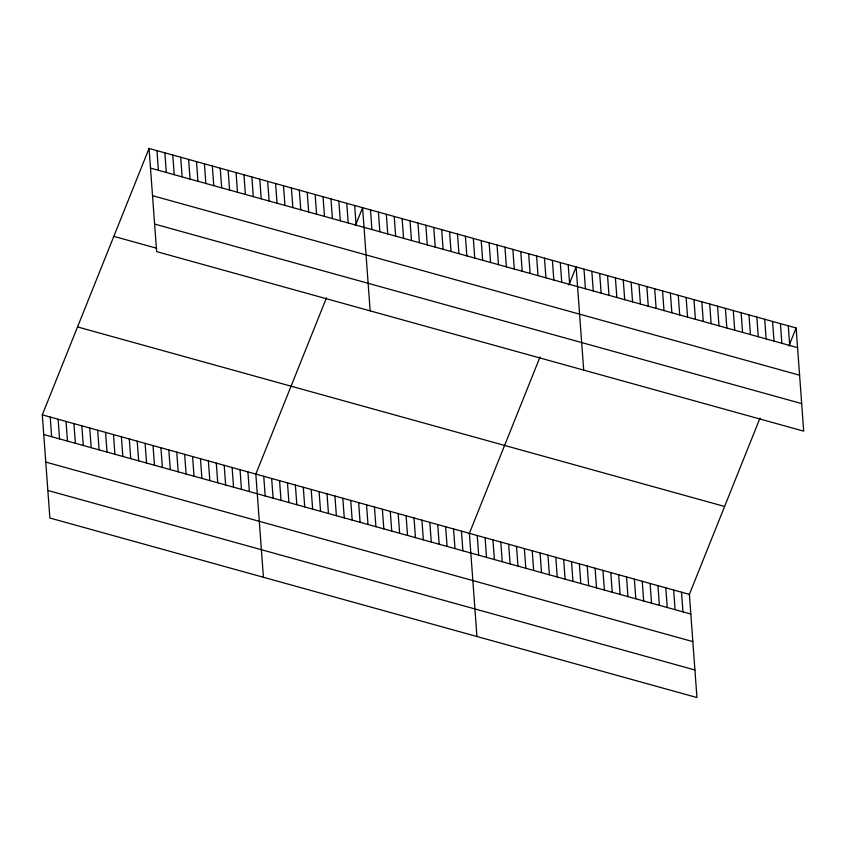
<?xml version="1.0" encoding="UTF-8"?>
<svg xmlns="http://www.w3.org/2000/svg" width="846" height="846" viewBox="0 0 846 846"><rect width="100%" height="100%" fill="white"/><g stroke="black" fill="none" stroke-linecap="round" stroke-linejoin="round"><path stroke-width="1.27" d="M760.036 418.051L689.374 594.378L696.945 697.548L49.872 518.016L42.3 414.847L149.055 148.452L796.128 327.984L803.7 431.153L156.626 251.622L149.055 148.452M326.493 297.76L255.83 474.098L263.413 577.268M355.362 225.723L362.585 207.693L370.157 310.863M540.023 357.012L469.371 533.34L476.943 636.509M568.893 284.975L576.115 266.945L583.698 370.104M788.895 346.014L796.128 327.984M150.493 168.111L797.567 347.643M152.523 195.669L799.586 375.201M154.607 224.063L801.68 403.595M113.819 236.362L156.753 248.269M77.525 326.937L724.599 506.468M42.3 414.847L689.374 594.378M43.749 434.516L690.822 614.048M45.769 462.075L692.842 641.606M47.852 490.458L694.926 669.99M788.271 325.805L789.709 345.464M780.414 323.616L781.852 343.286M772.557 321.438L773.995 341.107M764.699 319.259L766.138 338.929M756.842 317.081L758.28 336.75M748.985 314.902L750.423 334.572M741.128 312.724L742.566 332.383M733.271 310.545L734.709 330.204M725.403 308.356L726.851 328.026M717.545 306.178L718.994 325.847M709.688 304L711.137 323.669M701.831 301.821L703.28 321.491M693.974 299.643L695.423 319.302M686.117 297.464L687.565 317.123M678.259 295.286L679.708 314.945M670.402 293.097L671.851 312.766M662.545 290.918L663.994 310.588M681.516 592.2L682.955 611.87M654.688 288.74L656.136 308.409M673.659 590.022L675.097 609.691M646.83 286.561L648.279 306.231M665.802 587.843L667.24 607.502M638.973 284.383L640.422 304.042M657.945 585.665L659.383 605.324M631.116 282.204L632.565 301.863M650.088 583.486L651.526 603.145M623.259 280.015L624.708 299.685M642.23 581.297L643.669 600.967M615.402 277.837L616.85 297.506M634.373 579.119L635.811 598.788M607.544 275.659L608.993 295.328M626.516 576.94L627.954 596.61M599.687 273.48L601.136 293.15M618.659 574.762L620.097 594.431M591.83 271.302L593.279 290.971M610.801 572.583L612.24 592.242M583.973 269.123L585.421 288.782M602.944 570.405L604.382 590.064M595.087 568.216L596.525 587.885M568.205 264.745L569.654 284.415M587.23 566.037L588.668 585.707M560.306 262.556L561.744 282.215M579.373 563.859L580.811 583.529M552.396 260.357L553.834 280.026M571.515 561.681L572.953 581.35M544.486 258.167L545.924 277.826M563.658 559.502L565.096 579.172M536.576 255.968L538.024 275.637M555.801 557.324L557.239 576.983M528.665 253.779L530.114 273.438M547.944 555.145L549.382 574.804M520.755 251.579L522.204 271.249M540.086 552.956L541.525 572.626M512.845 249.39L514.294 269.049M532.229 550.778L533.667 570.447M504.946 247.191L506.384 266.86M524.372 548.599L525.81 568.269M497.036 245.002L498.474 264.661M516.515 546.421L517.953 566.09M489.125 242.802L490.564 262.471M508.658 544.242L510.096 563.912M481.215 240.613L482.664 260.272M500.8 542.064L502.238 561.723M473.305 238.413L474.754 258.083M492.943 539.885L494.381 559.544M465.395 236.224L466.844 255.883M485.086 537.696L486.524 557.366M457.485 234.025L458.934 253.694M477.229 535.518L478.667 555.188M449.575 231.836L451.024 251.495M441.675 229.636L443.114 249.306M461.461 531.151L462.899 550.809M433.765 227.447L435.204 247.106M453.551 528.951L455 548.62M425.855 225.248L427.293 244.917M445.641 526.762L447.09 546.421M417.945 223.058L419.394 242.717M437.731 524.562L439.18 544.232M410.035 220.859L411.484 240.528M429.821 522.373L431.27 542.032M402.125 218.67L403.574 238.329M421.921 520.174L423.36 539.843M394.215 216.47L395.664 236.14M414.011 517.985L415.449 537.644M386.315 214.281L387.754 233.94M406.101 515.785L407.539 535.455M378.405 212.082L379.843 231.751M398.191 513.596L399.629 533.255M370.495 209.893L371.933 229.552M390.281 511.396L391.73 531.066M382.371 509.207L383.82 528.866M354.675 205.504L356.124 225.163M374.461 507.008L375.91 526.677M346.765 203.304L348.214 222.974M366.551 504.819L367.999 524.478M338.855 201.115L340.304 220.774M358.651 502.619L360.089 522.289M330.955 198.916L332.393 218.585M350.741 500.43L352.179 520.089M323.045 196.727L324.483 216.386M342.831 498.231L344.269 517.9M315.135 194.527L316.573 214.197M334.921 496.042L336.37 515.7M307.225 192.338L308.663 211.997M327.011 493.842L328.46 513.511M299.315 190.139L300.764 209.808M319.101 491.653L320.549 511.312M291.405 187.949L292.853 207.608M311.191 489.453L312.639 509.123M283.495 185.75L284.943 205.419M303.291 487.264L304.729 506.923M275.585 183.561L277.033 203.22M295.381 485.065L296.819 504.734M267.685 181.361L269.123 201.031M287.471 482.876L288.909 502.535M259.775 179.172L261.213 198.831M279.561 480.676L281.009 500.346M251.865 176.973L253.303 196.642M271.651 478.487L273.099 498.146M243.955 174.784L245.403 194.443M263.741 476.287L265.189 495.957M236.045 172.584L237.493 192.254M228.134 170.395L229.583 190.054M247.92 471.899L249.369 491.568M220.224 168.195L221.673 187.865M240.021 469.71L241.459 489.369M212.325 166.006L213.763 185.665M232.111 467.51L233.549 487.18M204.415 163.807L205.853 183.476M224.201 465.321L225.639 484.98M196.505 161.618L197.943 181.277M216.29 463.122L217.739 482.791M188.595 159.418L190.043 179.088M208.38 460.933L209.829 480.591M180.684 157.229L182.133 176.888M200.47 458.733L201.919 478.402M172.774 155.03L174.223 174.699M192.56 456.544L194.009 476.203M164.864 152.84L166.313 172.499M184.661 454.344L186.099 474.014M156.954 150.641L158.403 170.31M176.751 452.155L178.189 471.814M168.84 449.956L170.279 469.625M160.93 447.767L162.379 467.426M153.02 445.567L154.469 465.237M145.11 443.378L146.559 463.037M137.2 441.178L138.649 460.848M129.301 438.989L130.739 458.648M121.39 436.79L122.829 456.459M113.48 434.601L114.919 454.26M105.57 432.401L107.008 452.071M97.66 430.212L99.109 449.871M89.75 428.013L91.199 447.682M81.84 425.824L83.289 445.482M73.93 423.624L75.379 443.293M66.03 421.435L67.469 441.094M58.12 419.235L59.558 438.905M50.21 417.046L51.648 436.716"/></g></svg>
